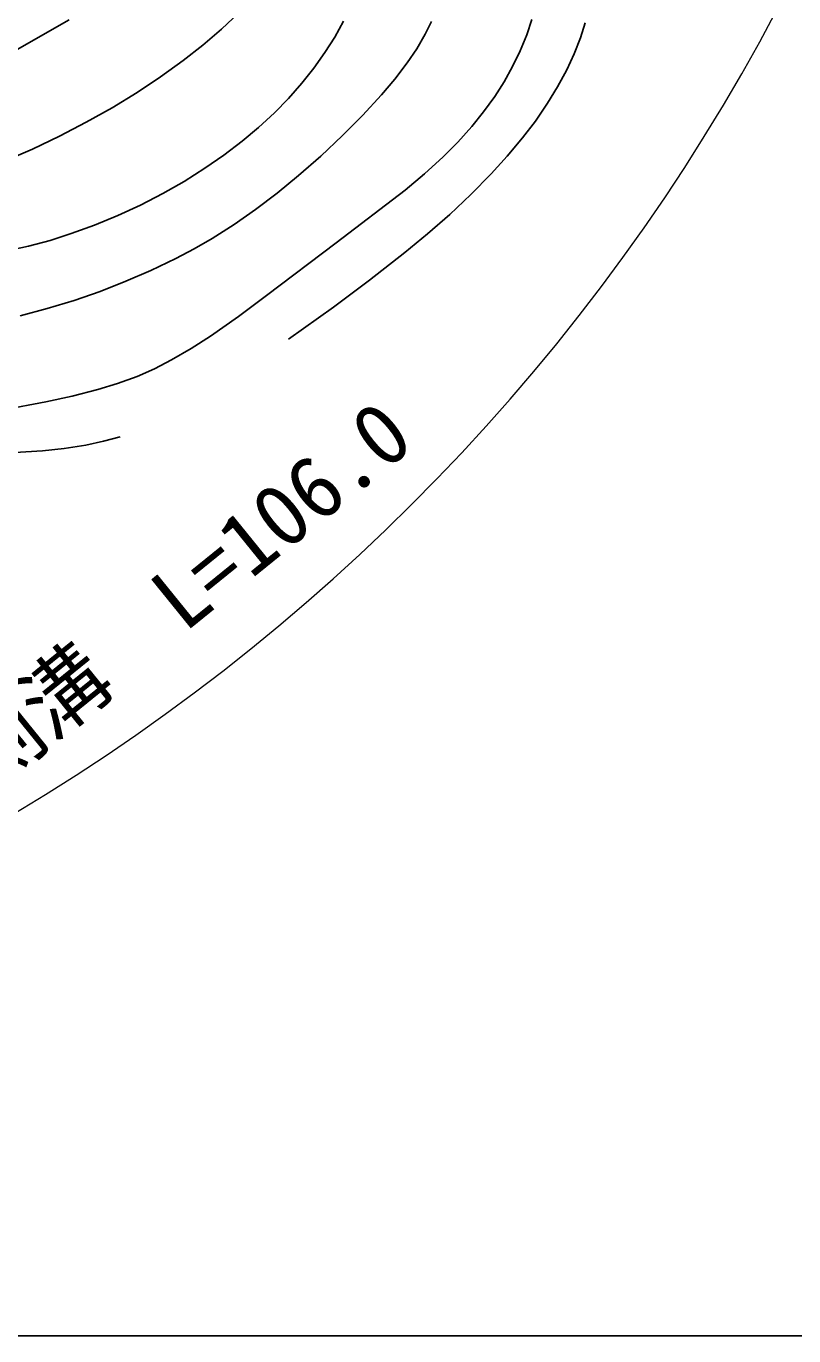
# Model space of a CAD drawing. Units: millimetres, scale not verified. Extents: x 40000 to 680000, y 20000 to 380000.
# Drawn here: x 263168 to 285529, y 205000 to 243152 of the extents above; entities that cross this region are included whole.
import ezdxf
from ezdxf.enums import TextEntityAlignment as Align

# ---------------------------------------------------------------- set-up
doc = ezdxf.new("R2010")
doc.units = ezdxf.units.MM
doc.header["$LTSCALE"] = 1000
for name, color, linetype, lineweight in [('M-BGD', 7, 'Continuous', 25), ('M-STR-HTXT', 7, 'Continuous', 13), ('M-TTL-BAND', 7, 'Continuous', 25)]:
    doc.layers.add(name, color=color, linetype=linetype, lineweight=lineweight)
doc.styles.add('ＭＳ ゴシック', font='')
doc.styles.get('ＭＳ ゴシック').set_extended_font_data('MS Gothic')

msp = doc.modelspace()

# ---------------------------------------------------------------- linework, layer by layer
at = {"layer": 'M-BGD'}
for p, q in [((269361, 243538), (268860, 243070)), ((264416, 243336), (262705, 242354)), ((268860, 243070), (268309, 242598)), ((272154, 242835), (272413, 243303)), ((274790, 242916), (274978, 243290)), ((277748, 242905), (277897, 243345)), ((279312, 242814), (279453, 243250)), ((271870, 242383), (272154, 242835)), ((274543, 242497), (274790, 242916)), ((277555, 242436), (277748, 242905)), ((279127, 242343), (279312, 242814)), ((268309, 242598), (267745, 242154)), ((271548, 241928), (271870, 242383)), ((274266, 242088), (274543, 242497)), ((277337, 241983), (277555, 242436)), ((278914, 241883), (279127, 242343)), ((267745, 242154), (267083, 241674)), ((271201, 241491), (271548, 241928)), ((273903, 241610), (274266, 242088)), ((277089, 241535), (277337, 241983)), ((267083, 241674), (266401, 241217)), ((273514, 241150), (273903, 241610)), ((276818, 241105), (277089, 241535)), ((278648, 241385), (278914, 241883)), ((266401, 241217), (265668, 240773)), ((270811, 241050), (271201, 241491)), ((272960, 240549), (273514, 241150)), ((278358, 240908), (278648, 241385)), ((265668, 240773), (264918, 240354)), ((270398, 240629), (270811, 241050)), ((276494, 240656), (276818, 241105)), ((278003, 240389), (278358, 240908)), ((269938, 240204), (270398, 240629)), ((272386, 239972), (272960, 240549)), ((276152, 240233), (276494, 240656)), ((277629, 239896), (278003, 240389)), ((264918, 240354), (264139, 239949)), ((269457, 239801), (269938, 240204)), ((275742, 239777), (276152, 240233)), ((264139, 239949), (263347, 239572)), ((268925, 239396), (269457, 239801)), ((271747, 239369), (272386, 239972)), ((275315, 239347), (275742, 239777)), ((277183, 239362), (277629, 239896)), ((263347, 239572), (262606, 239251)), ((268375, 239014), (268925, 239396)), ((271099, 238799), (271747, 239369)), ((274771, 238848), (275315, 239347)), ((276715, 238849), (277183, 239362)), ((267766, 238630), (268375, 239014)), ((274210, 238374), (274771, 238848)), ((276122, 238249), (276715, 238849)), ((267148, 238276), (267766, 238630)), ((270479, 238292), (271099, 238799)), ((266496, 237941), (267148, 238276)), ((269846, 237814), (270479, 238292)), ((272202, 236843), (274210, 238374)), ((275507, 237670), (276122, 238249)), ((265839, 237638), (266496, 237941)), ((269223, 237380), (269846, 237814)), ((264482, 237110), (265162, 237359)), ((265162, 237359), (265839, 237638)), ((268584, 236971), (269223, 237380)), ((274860, 237101), (275507, 237670)), ((263864, 236914), (264482, 237110)), ((268065, 236665), (268584, 236971)), ((274195, 236556), (274860, 237101)), ((262479, 236575), (263233, 236746)), ((263233, 236746), (263864, 236914)), ((267527, 236384), (268065, 236665)), ((270165, 235307), (272202, 236843)), ((273165, 235750), (274195, 236556)), ((266803, 236037), (267527, 236384)), ((266073, 235720), (266803, 236037)), ((264562, 235164), (265323, 235428)), ((265323, 235428), (266073, 235720)), ((272121, 234970), (273165, 235750)), ((263778, 234924), (264562, 235164)), ((269352, 234698), (270165, 235307)), ((262988, 234714), (263778, 234924)), ((268535, 234124), (269352, 234698)), ((270807, 234030), (272121, 234970)), ((267974, 233763), (268535, 234124)), ((267400, 233429), (267974, 233763)), ((266405, 232950), (266907, 233175)), ((266907, 233175), (267400, 233429)), ((265252, 232564), (265832, 232742)), ((265832, 232742), (266405, 232950)), ((263741, 232206), (264502, 232371)), ((264502, 232371), (265252, 232564)), ((262508, 231977), (263741, 232206)), ((263641, 230783), (264278, 230852)), ((264278, 230852), (264905, 230951)), ((264905, 230951), (265418, 231059)), ((265418, 231059), (265901, 231192)), ((262516, 230711), (263641, 230783))]:
    msp.add_line(p, q, dxfattribs=at)
at = {"layer": 'M-STR-HTXT'}
msp.add_arc((232251, 271474), 59681, 274.26859, 339.47121, dxfattribs=at)
at = {"layer": 'M-TTL-BAND'}
msp.add_line((40000, 205000), (579000, 205000), dxfattribs=at)

# ---------------------------------------------------------------- texts
at = {"layer": 'M-STR-HTXT', "style": 'ＭＳ ゴシック'}
msp.add_text('側溝\u3000L=106.0', height=1833, rotation=39, dxfattribs=at).set_placement((262288, 220308), align=Align.BOTTOM_LEFT)

doc.saveas('drawing.dxf')
